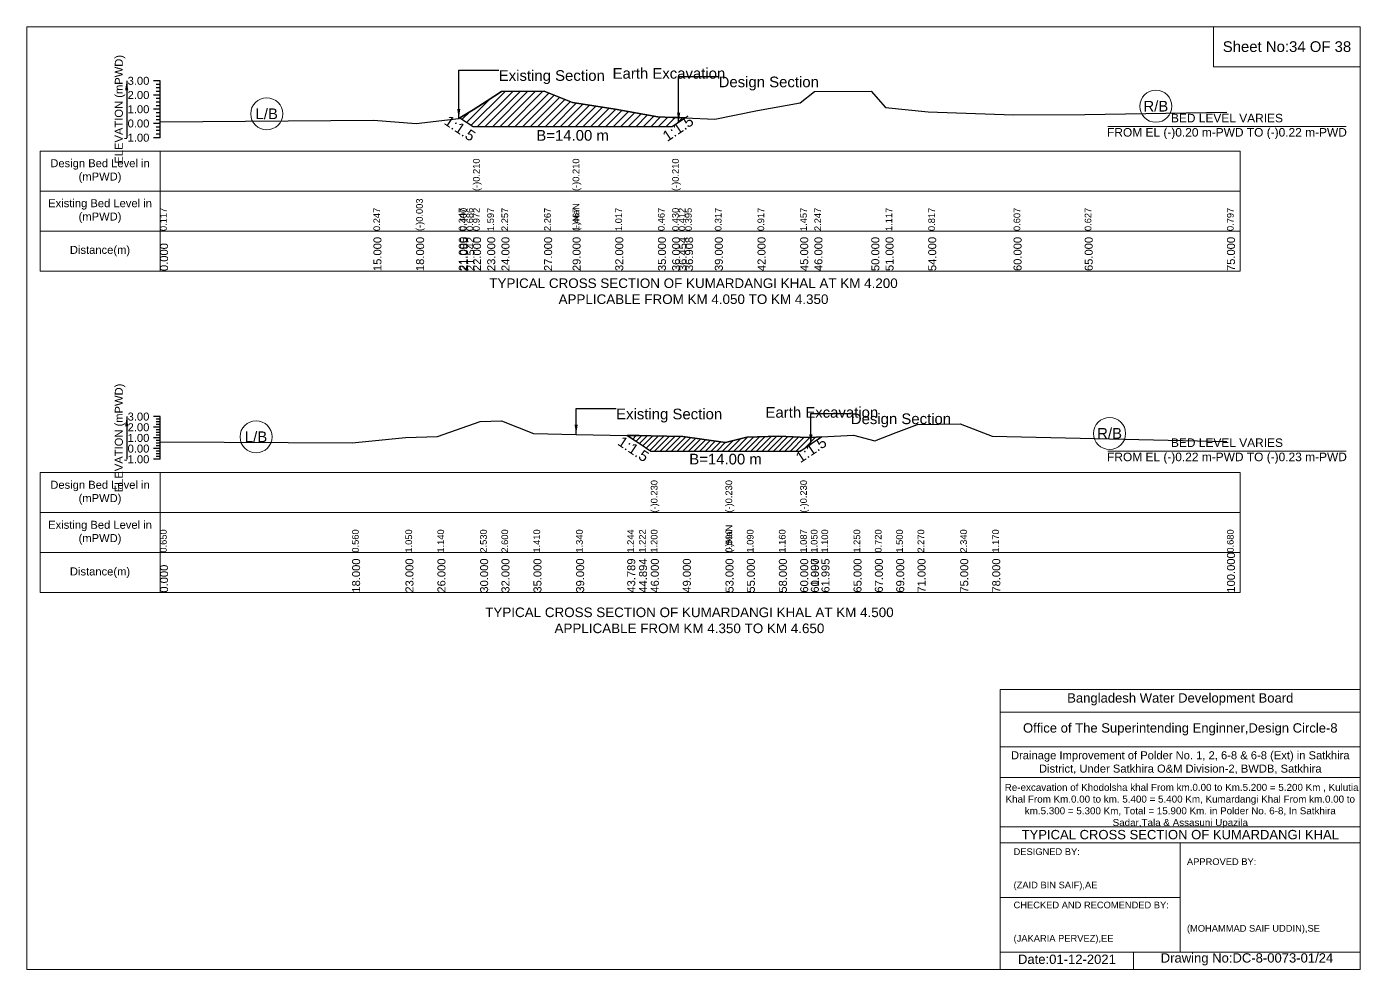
# Model space of a CAD drawing. Header units: inches. Extents: x 93000 to 476000, y -4242 to 0.
# Drawn here: x 430000 to 436000, y -4242 to 0 of the extents above; entities that cross this region are included whole.
import ezdxf

# ---------------------------------------------------------------- set-up
doc = ezdxf.new("R2010")
doc.units = ezdxf.units.IN
doc.header["$LTSCALE"] = 7
doc.header["$MEASUREMENT"] = 0
doc.linetypes.add('DASHED', pattern=[0.75, 0.5, -0.25])
for name, color, linetype, lineweight in [('Cross section Data Border', 7, 'Continuous', 9), ('Cross Section Labels', 7, 'Continuous', 9), ('Design_Bed_Level for Xsection', 7, 'DASHED', 25), ('Existing_Bed_Level for Xsection', 7, 'Continuous', 25), ('Long Section Labels', 7, 'Continuous', 9)]:
    doc.layers.add(name, color=color, linetype=linetype, lineweight=lineweight)
doc.styles.get("Standard").update_dxf_attribs({"font": 'arial.ttf'})
doc.dimstyles.get("Standard").update_dxf_attribs({"dimtxt": 0.18, "dimasz": 0.18, "dimexe": 0.18, "dimexo": 0.0625, "dimgap": 0.09, "dimtad": 0, "dimtih": 1, "dimtoh": 1, "dimdec": 4, "dimzin": 0, "dimdsep": 46, "dimtxsty": 'Standard', "dimcen": 0.09, "dimadec": 0, "dimazin": 0, "dimtfac": 1, "dimtdec": 4, "dimtofl": 0, "dimtmove": 0, "dimatfit": 3, "dimfxl": 1, "dimtolj": 1, "dimtzin": 0, "dimarcsym": 0})

msp = doc.modelspace()

# ---------------------------------------------------------------- hatches: boundary and pattern name
at = {"layer": 'Existing_Bed_Level for Xsection'}
h = msp.add_hatch(dxfattribs=at)
h.set_pattern_fill('ANSI31', color=256, scale=192, style=0)
h.paths.add_polyline_path([(431949.4, -410.2), (431978.7, -429.7), (432008, -449.2), (432072, -449.2), (432136, -449.2), (432328, -449.2), (432456, -449.2), (432648, -449.2), (432840, -449.2), (432904, -449.2), (432933.1, -429.9), (432962.1, -410.5), (432933.1, -409.4), (432904, -408.3), (432840, -405.9), (432648, -370.7), (432456, -341.9), (432328, -290.7), (432136, -291.4), (432072, -333.6), (432008, -373.6), (431978.7, -391.9)])
h = msp.add_hatch(dxfattribs=at)
h.set_pattern_fill('ANSI31', color=256, scale=144, style=0)
h.paths.add_polyline_path([(432701.9, -1839.2), (432754.9, -1874.5), (432808, -1909.9), (432952, -1909.9), (433144, -1909.9), (433240, -1909.9), (433384, -1909.9), (433480, -1909.9), (433527.9, -1878), (433528, -1877.9), (433575.7, -1846.1), (433528, -1848.5), (433527.9, -1848.5), (433480, -1846.7), (433384, -1843.2), (433240, -1846.6), (433144, -1870.6), (432952, -1844.2), (432808, -1841.3), (432754.9, -1840.2)])

# ---------------------------------------------------------------- linework, layer by layer
at = {"layer": 'Cross section Data Border'}
for points in [[(430000, 0), (436000, 0), (436000, -4242), (430000, -4242)], [(435340, 0), (436000, 0), (436000, -180), (435340, -180)], [(430060, -559.8), (435460, -559.8), (435460, -1099.8), (430060, -1099.8)], [(430060, -2006.9), (435460, -2006.9), (435460, -2546.9), (430060, -2546.9)]]:
    msp.add_lwpolyline(points, close=True, dxfattribs=at)
for points in [[(430600, -559.8), (430600, -1099.8)], [(430060, -739.8), (435460, -739.8)], [(430060, -919.8), (435460, -919.8)], [(430600, -2006.9), (430600, -2546.9)], [(430060, -2186.9), (435460, -2186.9)], [(430060, -2366.9), (435460, -2366.9)], [(434380, -4242), (434380, -2982), (436000, -2982)], [(434380, -3084), (436000, -3084)], [(434380, -3240), (436000, -3240)], [(434380, -3378), (436000, -3378)], [(434380, -3600), (436000, -3600)], [(434380, -3672), (436000, -3672)], [(435190, -3672), (435190, -4164)], [(434380, -3918), (435190, -3918)], [(434380, -4164), (436000, -4164)], [(434980, -4164), (434980, -4242)]]:
    msp.add_lwpolyline(points, dxfattribs=at)
at = {"layer": 'Cross Section Labels'}
for points in [[(434864.2, -449.2), (435935.8, -449.2)], [(434864.2, -1909.9), (435935.8, -1909.9)]]:
    msp.add_lwpolyline(points, dxfattribs=at)
for centre in [(435080, -358.2), (431080, -392.2), (431032, -1845.8), (434872, -1830.5)]:
    msp.add_circle(centre, 72, dxfattribs=at)
at = {"layer": 'Design_Bed_Level for Xsection'}
for points in [[(431949.4, -410.2), (431978.7, -429.7), (432008, -449.2), (432456, -449.2), (432904, -449.2), (432933.1, -429.9), (432962.1, -410.5)], [(432701.9, -1839.2), (432754.9, -1874.5), (432808, -1909.9), (433144, -1909.9), (433480, -1909.9), (433527.9, -1878), (433575.7, -1846.1)]]:
    msp.add_lwpolyline(points, dxfattribs=at)
at = {"layer": 'Existing_Bed_Level for Xsection'}
for points in [[(430600, -243.8), (430570, -243.8)], [(430600, -259.8), (430582, -259.8)], [(430600, -275.8), (430582, -275.8)], [(430600, -291.8), (430582, -291.8)], [(430600, -499.8), (430600, -435.8), (430600, -371.8), (430600, -307.8), (430600, -243.8)], [(430600, -428.3), (431560, -420), (431752, -436), (431944, -413.6), (431949.4, -410.2), (431978.7, -391.9), (432008, -373.6), (432008, -373.6), (432072, -333.6), (432136, -291.4), (432328, -290.7), (432456, -341.9), (432456, -341.9), (432648, -370.7), (432840, -405.9), (432904, -408.3), (432904, -408.3), (432933.1, -409.4), (432962.1, -410.5), (433096, -415.5), (433288, -377.1), (433480, -342.6), (433544, -292), (433800, -290.7), (433864, -364.3), (434056, -383.5), (434440, -397), (434760, -395.7), (435400, -384.8)], [(430600, -307.8), (430570, -307.8)], [(430600, -323.8), (430582, -323.8)], [(430600, -339.8), (430582, -339.8)], [(430600, -355.8), (430582, -355.8)], [(430600, -371.8), (430570, -371.8)], [(430600, -387.8), (430582, -387.8)], [(430600, -403.8), (430582, -403.8)], [(430600, -419.8), (430582, -419.8)], [(430600, -435.8), (430570, -435.8)], [(430600, -451.8), (430582, -451.8)], [(430600, -467.8), (430582, -467.8)], [(430600, -499.8), (430570, -499.8)], [(430600, -483.8), (430582, -483.8)], [(430600, -1754.9), (430570, -1754.9)], [(430600, -1766.9), (430582, -1766.9)], [(430600, -1778.9), (430582, -1778.9)], [(430600, -1790.9), (430582, -1790.9)], [(430600, -1946.9), (430600, -1898.9), (430600, -1850.9), (430600, -1802.9), (430600, -1754.9)], [(430600, -1867.7), (431464, -1872), (431704, -1848.5), (431848, -1844.2), (432040, -1777.4), (432136, -1774.1), (432280, -1831.2), (432472, -1834.6), (432701.9, -1839.2), (432754.9, -1840.2), (432808, -1841.3), (432808, -1841.3), (432952, -1844.2), (433144, -1870.6), (433144, -1870.6), (433240, -1846.6), (433384, -1843.2), (433480, -1846.7), (433480, -1846.7), (433527.9, -1848.5), (433528, -1848.5), (433575.7, -1846.1), (433720, -1838.9), (433816, -1864.3), (433912, -1826.9), (434008, -1789.9), (434200, -1786.6), (434344, -1842.7), (435400, -1866.2)], [(430600, -1802.9), (430570, -1802.9)], [(430600, -1850.9), (430570, -1850.9)], [(430600, -1814.9), (430582, -1814.9)], [(430600, -1826.9), (430582, -1826.9)], [(430600, -1838.9), (430582, -1838.9)], [(430600, -1898.9), (430570, -1898.9)], [(430600, -1862.9), (430582, -1862.9)], [(430600, -1874.9), (430582, -1874.9)], [(430600, -1886.9), (430582, -1886.9)], [(430600, -1910.9), (430582, -1910.9)], [(430600, -1946.9), (430570, -1946.9)], [(430600, -1922.9), (430582, -1922.9)], [(430600, -1934.9), (430582, -1934.9)]]:
    msp.add_lwpolyline(points, dxfattribs=at)
for points in [[(431949.4, -410.2), (431978.7, -429.7), (432008, -449.2), (432008, -449.2), (432072, -449.2), (432136, -449.2), (432328, -449.2), (432456, -449.2), (432456, -449.2), (432648, -449.2), (432840, -449.2), (432904, -449.2), (432904, -449.2), (432933.1, -429.9), (432962.1, -410.5), (432962.1, -410.5), (432962.1, -410.5), (432933.1, -409.4), (432904, -408.3), (432904, -408.3), (432840, -405.9), (432648, -370.7), (432456, -341.9), (432456, -341.9), (432328, -290.7), (432136, -291.4), (432072, -333.6), (432008, -373.6), (432008, -373.6), (431978.7, -391.9)], [(432701.9, -1839.2), (432701.9, -1839.2), (432754.9, -1874.5), (432808, -1909.9), (432808, -1909.9), (432952, -1909.9), (433144, -1909.9), (433144, -1909.9), (433240, -1909.9), (433384, -1909.9), (433480, -1909.9), (433480, -1909.9), (433527.9, -1878), (433528, -1877.9), (433575.7, -1846.1), (433575.7, -1846.1), (433575.7, -1846.1), (433528, -1848.5), (433527.9, -1848.5), (433480, -1846.7), (433480, -1846.7), (433384, -1843.2), (433240, -1846.6), (433144, -1870.6), (433144, -1870.6), (432952, -1844.2), (432808, -1841.3), (432808, -1841.3), (432754.9, -1840.2), (432701.9, -1839.2)]]:
    msp.add_lwpolyline(points, close=True, dxfattribs=at)

# ---------------------------------------------------------------- texts
at = {"layer": 'Cross section Data Border', "attachment_point": 5}
for s, insert, char_height in [('Sheet No:34 OF 38', (435670, -90), 48), ('Bangladesh Water Development Board', (435190, -3027), 42), ('Office of The Superintending Enginner,Design Circle-8', (435190, -3162), 42)]:
    msp.add_mtext(s, dxfattribs=dict(at, insert=insert, char_height=char_height))
at = {"layer": 'Cross section Data Border'}
for s, insert, char_height, width, attachment_point in [('Design Bed Level in (mPWD)', (430330, -649.8), 36, 480, 5), ('Existing Bed Level in (mPWD)', (430330, -829.8), 36, 480, 5), ('Distance(m)', (430330, -1009.8), 36, 480, 5), ('Design Bed Level in (mPWD)', (430330, -2096.9), 36, 480, 5), ('Existing Bed Level in (mPWD)', (430330, -2276.9), 36, 480, 5), ('Distance(m)', (430330, -2456.9), 36, 480, 5), ('Drainage Improvement of Polder No. 1, 2, 6-8 & 6-8 (Ext) in Satkhira District, Under Satkhira O&M Division-2, BWDB, Satkhira', (435190, -3312), 36, 1680, 5), (' Re-excavation of Khodolsha khal From km.0.00 to Km.5.200 = 5.200 Km , Kulutia Khal From Km.0.00 to km. 5.400 = 5.400 Km, Kumardangi Khal From km.0.00 to km.5.300 = 5.300 Km, Total = 15.900 Km. in Polder No. 6-8, In Satkhira Sadar,Tala & Assasuni Upazila', (435190, -3507), 31.6143, 1620, 5), ('TYPICAL CROSS SECTION OF KUMARDANGI KHAL', (435190, -3636), 42, 1680, 5), ('DESIGNED BY:^J^J^J(ZAID BIN SAIF),AE', (434440, -3792), 30, 840, 4), ('APPROVED BY:^J^J^J^J^J^J(MOHAMMAD SAIF UDDIN),SE', (435220, -3912), 30, 840, 4), ('CHECKED AND RECOMENDED BY:^J^J^J(JAKARIA PERVEZ),EE', (434440, -4032), 30, 840, 4), ('Date:01-12-2021', (434680, -4197), 42, 840, 5), ('Drawing No:DC-8-0073-01/24', (435490, -4197), 42, 1320, 5)]:
    msp.add_mtext(s, dxfattribs=dict(at, insert=insert, char_height=char_height, width=width, attachment_point=attachment_point))
at = {"layer": 'Cross Section Labels'}
for s, insert, char_height, attachment_point in [('Existing Section', (432124, -195.8), 48, 1), ('Earth Excavation', (432636, -186.2), 48, 1), ('Design Section', (433113.1, -224.6), 48, 1), ('R/B', (435080, -358.2), 48, 5), ('L/B', (431080, -392.2), 48, 5), ('BED LEVEL VARIES ^JFROM EL (-)0.20 m-PWD TO (-)0.22 m-PWD', (435400, -449.2), 38.4, 5), ('B=14.00 m', (432456, -465.2), 48, 2), ('TYPICAL CROSS SECTION OF KUMARDANGI KHAL AT KM 4.200^JAPPLICABLE FROM KM 4.050 TO KM 4.350', (433000, -1190.7), 43.2, 5), ('Existing Section', (432652, -1718.9), 48, 1), ('Earth Excavation', (433324, -1711.7), 48, 1), ('Design Section', (433707.9, -1740.5), 48, 1), ('L/B', (431032, -1845.8), 48, 5), ('R/B', (434872, -1830.5), 48, 5), ('BED LEVEL VARIES ^JFROM EL (-)0.22 m-PWD TO (-)0.23 m-PWD', (435400, -1909.9), 38.4, 5), ('B=14.00 m', (433144, -1921.9), 48, 2), ('TYPICAL CROSS SECTION OF KUMARDANGI KHAL AT KM 4.500^JAPPLICABLE FROM KM 4.350 TO KM 4.650', (432981.7, -2671.8), 43.2, 5)]:
    msp.add_mtext(s, dxfattribs=dict(at, insert=insert, char_height=char_height, attachment_point=attachment_point))
at = {"layer": 'Cross Section Labels', "char_height": 48, "attachment_point": 2}
for insert, rotation in [((431962.7, -437.7), 326.30993), ((432917.1, -437.9), 33.69007), ((432742.9, -1880.5), 326.30993), ((433515.9, -1884), 33.69007)]:
    msp.add_mtext('1:1.5', dxfattribs=dict(at, insert=insert, rotation=rotation))
at = {"layer": 'Existing_Bed_Level for Xsection', "char_height": 36, "attachment_point": 5, "rotation": 90}
for insert in [(430420, -371.8), (430420, -1850.9)]:
    msp.add_mtext('ELEVATION (mPWD)', dxfattribs=dict(at, insert=insert))
at = {"layer": 'Existing_Bed_Level for Xsection', "char_height": 36, "attachment_point": 6}
for s, insert in [('3.00', (430552, -243.8)), ('2.00', (430552, -307.8)), ('1.00', (430552, -371.8)), ('0.00', (430552, -435.8)), ('-1.00', (430552, -499.8)), ('3.00', (430552, -1754.9)), ('2.00', (430552, -1802.9)), ('1.00', (430552, -1850.9)), ('0.00', (430552, -1898.9)), ('-1.00', (430552, -1946.9))]:
    msp.add_mtext(s, dxfattribs=dict(at, insert=insert))
at = {"layer": 'Long Section Labels', "attachment_point": 1, "rotation": 90}
for s, insert, char_height in [('(-)0.210', (432008, -739.8), 30), ('(-)0.210', (432456, -739.8), 30), ('(-)0.210', (432904, -739.8), 30), ('(-)0.003', (431752, -919.8), 30), ('0.117', (430600, -919.8), 30), ('0.247', (431560, -919.8), 30), ('0.347', (431944, -919.8), 30), ('0.400', (431949.4, -919.8), 30), ('0.686', (431978.7, -919.8), 30), ('0.972', (432008, -919.8), 30), ('0.972', (432008, -919.8), 30), ('0.972', (432008, -919.8), 30), ('1.597', (432072, -919.8), 30), ('2.257', (432136, -919.8), 30), ('2.267', (432328, -919.8), 30), ('2.267', (432328, -919.8), 30), ('(-)NaN', (432456, -919.8), 30), ('1.467', (432456, -919.8), 30), ('1.467', (432456, -919.8), 30), ('1.017', (432648, -919.8), 30), ('0.467', (432840, -919.8), 30), ('0.430', (432904, -919.8), 30), ('0.430', (432904, -919.8), 30), ('0.430', (432904, -919.8), 30), ('0.412', (432933.1, -919.8), 30), ('0.395', (432962.1, -919.8), 30), ('0.317', (433096, -919.8), 30), ('0.917', (433288, -919.8), 30), ('1.457', (433480, -919.8), 30), ('2.247', (433544, -919.8), 30), ('1.117', (433864, -919.8), 30), ('0.817', (434056, -919.8), 30), ('0.607', (434440, -919.8), 30), ('0.627', (434760, -919.8), 30), ('0.797', (435400, -919.8), 30), ('15.000', (431560, -1099.8), 36), ('18.000', (431752, -1099.8), 36), ('21.000', (431944, -1099.8), 36), ('21.085', (431949.4, -1099.8), 36), ('21.542', (431978.7, -1099.8), 36), ('22.000', (432008, -1099.8), 36), ('22.000', (432008, -1099.8), 36), ('22.000', (432008, -1099.8), 36), ('23.000', (432072, -1099.8), 36), ('24.000', (432136, -1099.8), 36), ('27.000', (432328, -1099.8), 36), ('29.000', (432456, -1099.8), 36), ('29.000', (432456, -1099.8), 36), ('29.000', (432456, -1099.8), 36), ('32.000', (432648, -1099.8), 36), ('35.000', (432840, -1099.8), 36), ('36.000', (432904, -1099.8), 36), ('36.000', (432904, -1099.8), 36), ('36.000', (432904, -1099.8), 36), ('36.454', (432933.1, -1099.8), 36), ('36.908', (432962.1, -1099.8), 36), ('39.000', (433096, -1099.8), 36), ('42.000', (433288, -1099.8), 36), ('45.000', (433480, -1099.8), 36), ('46.000', (433544, -1099.8), 36), ('50.000', (433800, -1099.8), 36), ('51.000', (433864, -1099.8), 36), ('54.000', (434056, -1099.8), 36), ('60.000', (434440, -1099.8), 36), ('65.000', (434760, -1099.8), 36), ('75.000', (435400, -1099.8), 36), ('0.000', (430600, -1099.8), 36), ('(-)0.230', (432808, -2186.9), 30), ('(-)0.230', (433144, -2186.9), 30), ('(-)0.230', (433480, -2186.9), 30), ('0.650', (430600, -2366.9), 30), ('0.560', (431464, -2366.9), 30), ('1.050', (431704, -2366.9), 30), ('1.050', (431704, -2366.9), 30), ('1.140', (431848, -2366.9), 30), ('1.140', (431848, -2366.9), 30), ('2.530', (432040, -2366.9), 30), ('2.600', (432136, -2366.9), 30), ('1.410', (432280, -2366.9), 30), ('1.340', (432472, -2366.9), 30), ('1.244', (432701.9, -2366.9), 30), ('1.222', (432754.9, -2366.9), 30), ('1.200', (432808, -2366.9), 30), ('1.200', (432808, -2366.9), 30), ('1.200', (432808, -2366.9), 30), ('(-)NaN', (433144, -2366.9), 30), ('0.590', (433144, -2366.9), 30), ('0.590', (433144, -2366.9), 30), ('1.090', (433240, -2366.9), 30), ('1.160', (433384, -2366.9), 30), ('1.087', (433480, -2366.9), 30), ('1.087', (433480, -2366.9), 30), ('1.087', (433480, -2366.9), 30), ('1.050', (433527.9, -2366.9), 30), ('1.100', (433575.7, -2366.9), 30), ('1.250', (433720, -2366.9), 30), ('0.720', (433816, -2366.9), 30), ('1.500', (433912, -2366.9), 30), ('2.270', (434008, -2366.9), 30), ('2.340', (434200, -2366.9), 30), ('1.170', (434344, -2366.9), 30), ('0.680', (435400, -2366.9), 30), ('18.000', (431464, -2546.9), 36), ('23.000', (431704, -2546.9), 36), ('26.000', (431848, -2546.9), 36), ('30.000', (432040, -2546.9), 36), ('32.000', (432136, -2546.9), 36), ('35.000', (432280, -2546.9), 36), ('39.000', (432472, -2546.9), 36), ('43.789', (432701.9, -2546.9), 36), ('44.894', (432754.9, -2546.9), 36), ('46.000', (432808, -2546.9), 36), ('46.000', (432808, -2546.9), 36), ('46.000', (432808, -2546.9), 36), ('49.000', (432952, -2546.9), 36), ('53.000', (433144, -2546.9), 36), ('53.000', (433144, -2546.9), 36), ('53.000', (433144, -2546.9), 36), ('55.000', (433240, -2546.9), 36), ('58.000', (433384, -2546.9), 36), ('60.000', (433480, -2546.9), 36), ('60.000', (433480, -2546.9), 36), ('60.000', (433480, -2546.9), 36), ('60.997', (433527.9, -2546.9), 36), ('61.000', (433528, -2546.9), 36), ('61.995', (433575.7, -2546.9), 36), ('65.000', (433720, -2546.9), 36), ('67.000', (433816, -2546.9), 36), ('69.000', (433912, -2546.9), 36), ('71.000', (434008, -2546.9), 36), ('75.000', (434200, -2546.9), 36), ('78.000', (434344, -2546.9), 36), ('100.000', (435400, -2546.9), 36), ('0.000', (430600, -2546.9), 36)]:
    msp.add_mtext(s, dxfattribs=dict(at, insert=insert, char_height=char_height))

# ---------------------------------------------------------------- leaders
at = {"layer": 'Cross Section Labels', "annotation_type": 0, "has_hookline": 1, "hookline_direction": 0}
for points, text_width in [([(431944, -413.6), (431944, -195.8), (432123.9, -195.8)], 467.2), ([(432933.1, -429.9), (432933.1, -224.6), (433113, -224.6)], 441.2), ([(432472, -1834.6), (432472, -1718.9), (432651.9, -1718.9)], 467.2), ([(433527.9, -1878), (433527.9, -1740.5), (433707.8, -1740.5)], 441.2)]:
    msp.add_leader(points, dimstyle='Standard', override={"dimasz": 43.2}, dxfattribs=dict(at, text_width=text_width))
at = {"layer": 'Existing_Bed_Level for Xsection'}
for points in [[(430450, -243.8), (430450, -499.8)], [(430450, -1754.9), (430450, -1946.9)]]:
    msp.add_leader(points, dimstyle='Standard', override={"dimasz": 43.2}, dxfattribs=at)

doc.saveas('drawing.dxf')
